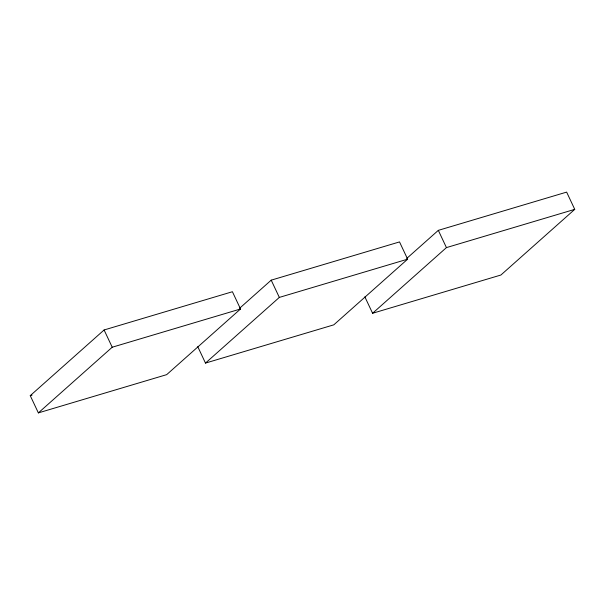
<?xml version="1.0" encoding="UTF-8"?>
<svg xmlns="http://www.w3.org/2000/svg" width="605" height="605" viewBox="0 0 605 605"><rect width="100%" height="100%" fill="white"/><g stroke="black" fill="none" stroke-linecap="round" stroke-linejoin="round"><path stroke-width="0.91" d="M30.25 395.64L104.098 329.975L232.411 291.731L240.525 308.981L166.678 374.646L38.365 412.89L30.25 395.64L32.057 395.103M38.365 412.89L112.212 347.225L240.525 308.981M239.557 308.308L271.206 280.16L399.519 241.917L407.634 259.167L333.794 324.84L205.481 363.083L197.752 346.65M205.481 363.083L279.329 297.41L407.634 259.167M406.673 258.501L438.322 230.354L566.635 192.11L574.75 209.36L500.902 275.025L372.589 313.269L364.86 296.843M372.589 313.269L446.437 247.604L574.75 209.36M438.322 230.354L446.437 247.604M271.206 280.16L279.329 297.41M104.098 329.975L112.212 347.225"/></g></svg>
